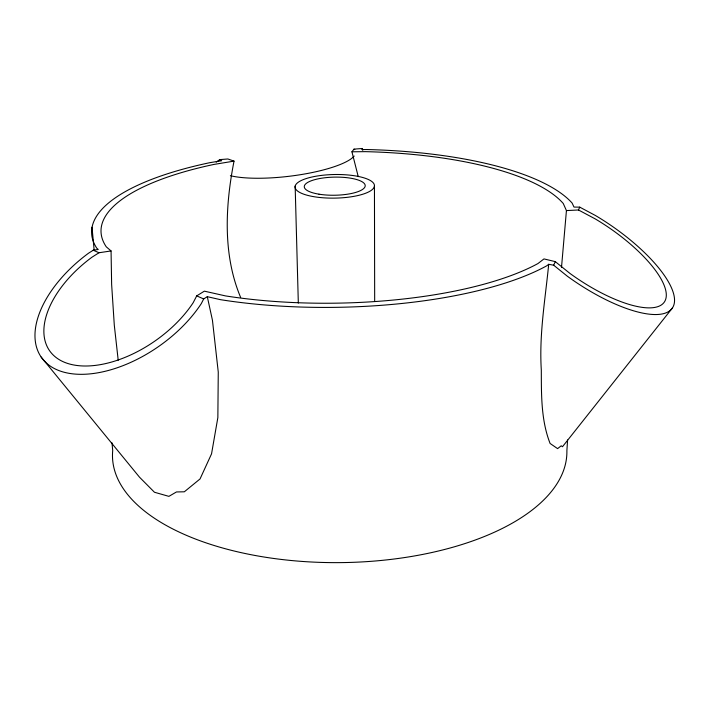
<?xml version="1.0" encoding="UTF-8"?>
<svg xmlns="http://www.w3.org/2000/svg" width="710" height="710" viewBox="0 0 710 710"><rect width="100%" height="100%" fill="white"/><g stroke="black" fill="none" stroke-linecap="round" stroke-linejoin="round"><path stroke-width="1.06" d="M561.495 267.51L566.429 210.586L563.261 203.495A235.516 75.828 -1 0 0 365.517 151.647L351.938 151.798L358.239 176.639M567.583 439.978L566.882 450.806A227.227 108.932 -0.6 0 1 335.324 562.639A227.227 108.932 -0.6 0 1 112.712 450.548L112.002 442.845M351.938 151.798L354.024 149.135L362.455 148.479L361.78 149.57L366.537 149.517A245.048 78.979 -1 0 1 572.109 203.051L574 207.08L579.742 207.142L595.353 215.458A97.03 33.334 34.5 0 1 673.311 306.365A97.03 33.334 34.5 0 1 567.352 276.226L553.667 265.212L548.697 264.306C545.236 299.434 539.041 334.676 541.313 370.061C541.402 394.698 540.976 420.178 550.099 443.466L557.598 448.622L561.193 445.809L562.489 446.723L672.326 308.096M216.213 162.146L219.745 159.617L227.874 158.978L234.025 161.126C225.256 205.847 222.647 254.704 240.663 297.49M553.667 265.212L555.273 261.626L543.975 258.91L537.985 263.534A235.516 75.828 -1 0 1 225.514 295.91L204.356 291.153L196.705 295.875L193.191 302.691A92.282 52.416 -35 0 1 63.27 361.763A92.282 52.416 -35 0 1 91.918 257.242L99.01 252.751L111.062 250.941L111.639 284.488L114.301 325.215L118.206 360.254M566.429 210.586L578.472 209.982L579.742 207.142M548.697 264.306L546.957 265.682A245.048 78.979 -1 0 1 220.428 299.664L207.302 296.682L203.681 298.945L201.32 303.569A102.666 58.335 -35 0 1 56.658 369.635A102.666 58.335 -35 0 1 88.51 253.221L93.258 250.213L98.246 249.467L96.737 248.136A245.048 78.979 -1 0 1 209.867 162.67L221.68 160.735L219.745 159.617M234.025 161.126L214.038 164.409A235.516 75.828 -1 0 0 106.269 246.814L111.062 250.941M93.258 250.213L99.01 252.751M196.705 295.875L203.681 298.945M578.472 209.982L595.104 218.831A87.206 29.953 34.5 0 1 665.208 300.507A87.206 29.953 34.5 0 1 570.068 273.51L555.273 261.626M354.024 149.135L354.796 149.632M41.127 357.006L139.506 477.191L154.46 492.252L168.891 496.361L176.479 491.95L184.325 491.799L200.042 478.948L211.544 453.85L217.855 417.578L218.263 372.084L212.441 320.219L207.302 296.682M362.455 148.479L362.739 150.289M92.016 227.218L94.164 250.319M295.156 186.135L298.324 303.081M374.445 185.834A39.698 11.804 -1 0 1 314.45 196.785A39.698 11.804 -1 0 1 315.382 176.32A39.698 11.804 -1 0 1 374.445 185.834L374.676 301.031M354.183 156.058A68.861 16.206 -6.9 0 1 299.833 174.793A68.861 16.206 -6.9 0 1 230.377 175.69M318.985 194.185A30.477 9.061 -1 0 0 365.206 185.869A30.477 9.061 -1 0 0 320.041 178.476A30.477 9.061 -1 0 0 318.985 194.185"/></g></svg>
